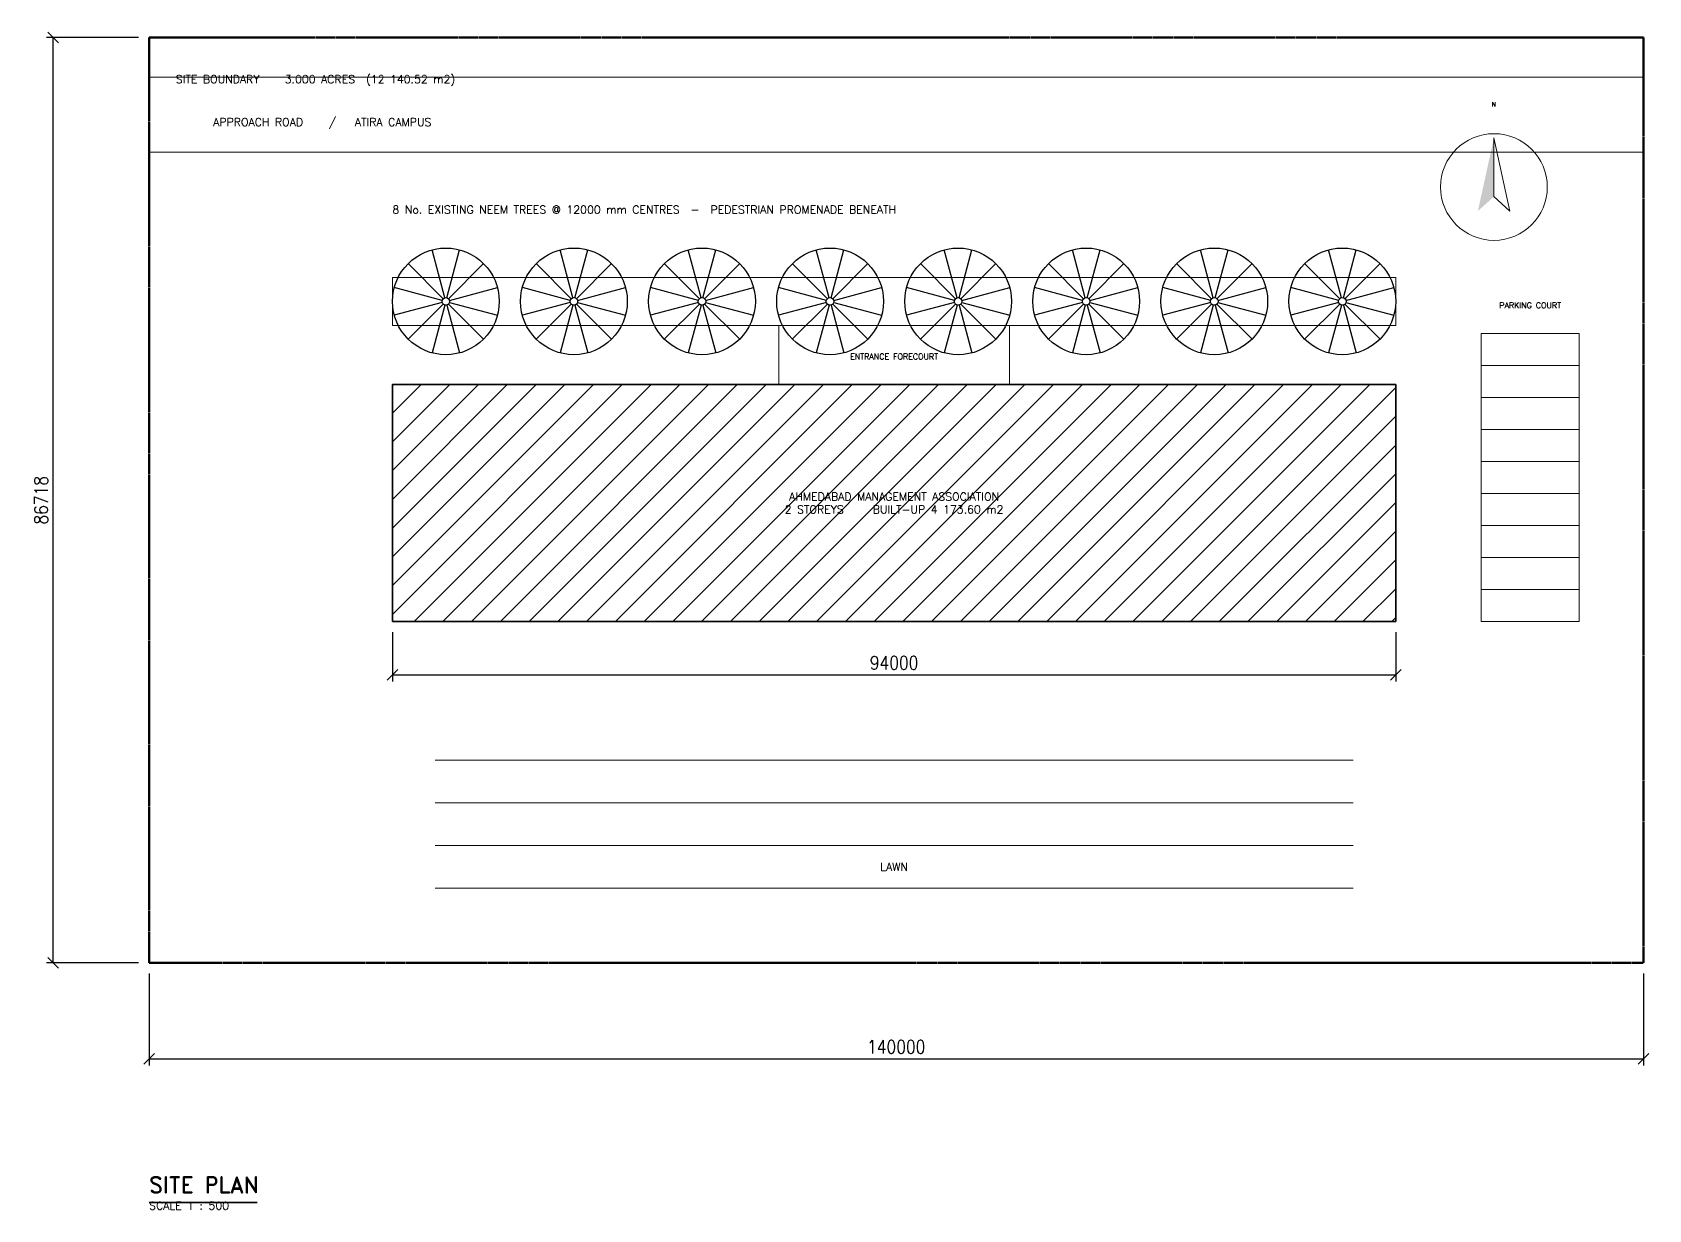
# Model space of a CAD drawing. Header units: millimetres. Extents: x -33945 to 191000, y -348875 to 205218.
# Drawn here: x -33945 to 117500, y 94875 to 205218 of the extents above; entities that cross this region are included whole.
import ezdxf
from ezdxf.enums import TextEntityAlignment as Align

# ---------------------------------------------------------------- set-up
doc = ezdxf.new("R2010")
doc.units = ezdxf.units.MM
doc.header["$LTSCALE"] = 50
doc.linetypes.add('PHANTOM', pattern=[6.35, 3.175, -0.635, 0.635, -0.635, 0.635, -0.635])
for name, color, linetype, lineweight in [('A-ANNO-DIMS', 2, 'Continuous', 13), ('A-ANNO-SYMB', 6, 'Continuous', 18), ('A-ANNO-TEXT', 7, 'Continuous', 18), ('A-ANNO-TITL', 7, 'Continuous', 35), ('A-SLAB-EDGE', 7, 'Continuous', 35), ('C-SITE-BDRY', 6, 'PHANTOM', 50), ('C-SITE-PATH', 9, 'Continuous', 18), ('C-SITE-PATT', 252, 'Continuous', 9), ('L-PLNT-TREE', 3, 'Continuous', 25)]:
    doc.layers.add(name, color=color, linetype=linetype, lineweight=lineweight)
doc.styles.add('AMA-NOTE', font='romans.shx', dxfattribs={"width": 0.85})
doc.styles.add('AMA-TITLE', font='romand.shx', dxfattribs={"width": 0.9})
doc.dimstyles.new('AMA-500', dxfattribs={"dimscale": 500, "dimtxt": 2.5, "dimasz": 2.5, "dimexe": 1.25, "dimexo": 2, "dimgap": 1, "dimtad": 1, "dimdec": 0, "dimtxsty": 'AMA-NOTE', "dimtsz": 1, "dimcen": 2.5, "dimclrd": 8, "dimclre": 8, "dimclrt": 7, "dimazin": 3, "dimtfac": 1, "dimtmove": 0, "dimatfit": 3})

msp = doc.modelspace()

# ---------------------------------------------------------------- hatches: boundary and pattern name
at = {"layer": 'A-ANNO-SYMB'}
msp.add_hatch(color=7, dxfattribs=at).paths.add_polyline_path([(103000, 195318), (101500, 188468), (103000, 189818)])
at = {"layer": 'C-SITE-PATT'}
h = msp.add_hatch(dxfattribs=at)
h.set_pattern_fill('ANSI31', scale=600)
h.paths.add_polyline_path([(-200, 150000), (93800, 150000), (93800, 172200), (-200, 172200)])

# ---------------------------------------------------------------- linework, layer by layer
at = {"layer": 'A-ANNO-SYMB'}
msp.add_lwpolyline([(103000, 195318), (104500, 188468), (103000, 189818)], close=True, dxfattribs=at)
msp.add_circle((103000, 190718), 5000, dxfattribs=at)
at = {"layer": 'A-ANNO-TITL'}
msp.add_line((-23000, 95550), (-12875, 95550), dxfattribs=at)
at = {"layer": 'A-SLAB-EDGE'}
msp.add_lwpolyline([(-200, 150000), (93800, 150000), (93800, 172200), (-200, 172200)], close=True, dxfattribs=at)
at = {"layer": 'C-SITE-BDRY'}
msp.add_lwpolyline([(-23000, 118000), (117000, 118000), (117000, 204718), (-23000, 204718)], close=True, dxfattribs=at)
at = {"layer": 'C-SITE-PATH'}
for p, q in [((-23000, 201000), (117000, 201000)), ((-23000, 194000), (117000, 194000)), ((101800, 174000), (111000, 174000)), ((101800, 171000), (111000, 171000)), ((101800, 168000), (111000, 168000)), ((101800, 165000), (111000, 165000)), ((101800, 162000), (111000, 162000)), ((101800, 159000), (111000, 159000)), ((101800, 156000), (111000, 156000)), ((101800, 153000), (111000, 153000)), ((3800, 137000), (89800, 137000)), ((3800, 133000), (89800, 133000)), ((3800, 129000), (89800, 129000)), ((3800, 125000), (89800, 125000))]:
    msp.add_line(p, q, dxfattribs=at)
for points in [[(-200, 177750), (93800, 177750), (93800, 182250), (-200, 182250)], [(36000, 172200), (57600, 172200), (57600, 177750), (36000, 177750)], [(101800, 150000), (111000, 150000), (111000, 177000), (101800, 177000)]]:
    msp.add_lwpolyline(points, close=True, dxfattribs=at)
at = {"layer": 'L-PLNT-TREE'}
for p, q in [((4709, 180338), (3506, 184830)), ((4891, 180338), (6094, 184830)), ((16709, 180338), (15506, 184830)), ((16891, 180338), (18094, 184830)), ((28709, 180338), (27506, 184830)), ((28891, 180338), (30094, 184830)), ((40709, 180338), (39506, 184830)), ((40891, 180338), (42094, 184830)), ((52709, 180338), (51506, 184830)), ((52891, 180338), (54094, 184830)), ((64709, 180338), (63506, 184830)), ((64891, 180338), (66094, 184830)), ((76709, 180338), (75506, 184830)), ((76891, 180338), (78094, 184830)), ((88709, 180338), (87506, 184830)), ((88891, 180338), (90094, 184830)), ((4553, 180247), (1264, 183536)), ((5047, 180247), (8336, 183536)), ((16553, 180247), (13264, 183536)), ((17047, 180247), (20336, 183536)), ((28553, 180247), (25264, 183536)), ((29047, 180247), (32336, 183536)), ((40553, 180247), (37264, 183536)), ((41047, 180247), (44336, 183536)), ((52553, 180247), (49264, 183536)), ((53047, 180247), (56336, 183536)), ((64553, 180247), (61264, 183536)), ((65047, 180247), (68336, 183536)), ((76553, 180247), (73264, 183536)), ((77047, 180247), (80336, 183536)), ((88553, 180247), (85264, 183536)), ((89047, 180247), (92336, 183536)), ((4462, 180091), (-30, 181294)), ((5138, 180091), (9630, 181294)), ((16462, 180091), (11970, 181294)), ((17138, 180091), (21630, 181294)), ((28462, 180091), (23970, 181294)), ((29138, 180091), (33630, 181294)), ((40462, 180091), (35970, 181294)), ((41138, 180091), (45630, 181294)), ((52462, 180091), (47970, 181294)), ((53138, 180091), (57630, 181294)), ((64462, 180091), (59970, 181294)), ((65138, 180091), (69630, 181294)), ((76462, 180091), (71970, 181294)), ((77138, 180091), (81630, 181294)), ((88462, 180091), (83970, 181294)), ((89138, 180091), (93630, 181294)), ((4462, 179909), (-30, 178706)), ((4553, 179753), (1264, 176464)), ((4709, 179662), (3506, 175170)), ((4891, 179662), (6094, 175170)), ((5047, 179753), (8336, 176464)), ((5138, 179909), (9630, 178706)), ((16462, 179909), (11970, 178706)), ((16553, 179753), (13264, 176464)), ((16709, 179662), (15506, 175170)), ((16891, 179662), (18094, 175170)), ((17047, 179753), (20336, 176464)), ((17138, 179909), (21630, 178706)), ((28462, 179909), (23970, 178706)), ((28553, 179753), (25264, 176464)), ((28709, 179662), (27506, 175170)), ((28891, 179662), (30094, 175170)), ((29047, 179753), (32336, 176464)), ((29138, 179909), (33630, 178706)), ((40462, 179909), (35970, 178706)), ((40553, 179753), (37264, 176464)), ((40709, 179662), (39506, 175170)), ((40891, 179662), (42094, 175170)), ((41047, 179753), (44336, 176464)), ((41138, 179909), (45630, 178706)), ((52462, 179909), (47970, 178706)), ((52553, 179753), (49264, 176464)), ((52709, 179662), (51506, 175170)), ((52891, 179662), (54094, 175170)), ((53047, 179753), (56336, 176464)), ((53138, 179909), (57630, 178706)), ((64462, 179909), (59970, 178706)), ((64553, 179753), (61264, 176464)), ((64709, 179662), (63506, 175170)), ((64891, 179662), (66094, 175170)), ((65047, 179753), (68336, 176464)), ((65138, 179909), (69630, 178706)), ((76462, 179909), (71970, 178706)), ((76553, 179753), (73264, 176464)), ((76709, 179662), (75506, 175170)), ((76891, 179662), (78094, 175170)), ((77047, 179753), (80336, 176464)), ((77138, 179909), (81630, 178706)), ((88462, 179909), (83970, 178706)), ((88553, 179753), (85264, 176464)), ((88709, 179662), (87506, 175170)), ((88891, 179662), (90094, 175170)), ((89047, 179753), (92336, 176464)), ((89138, 179909), (93630, 178706))]:
    msp.add_line(p, q, dxfattribs=at)
for centre, radius in [((4800, 180000), 5000), ((16800, 180000), 5000), ((28800, 180000), 5000), ((40800, 180000), 5000), ((52800, 180000), 5000), ((64800, 180000), 5000), ((76800, 180000), 5000), ((88800, 180000), 5000), ((4800, 180000), 350), ((16800, 180000), 350), ((28800, 180000), 350), ((40800, 180000), 350), ((52800, 180000), 350), ((64800, 180000), 350), ((76800, 180000), 350), ((88800, 180000), 350)]:
    msp.add_circle(centre, radius, dxfattribs=at)

# ---------------------------------------------------------------- texts
at = {"layer": 'A-ANNO-SYMB', "style": 'AMA-TITLE'}
msp.add_text('N', height=400, dxfattribs=at).set_placement((103000, 198468), align=Align.MIDDLE_CENTER)
at = {"layer": 'A-ANNO-TEXT', "style": 'AMA-NOTE'}
for s, p in [('SITE BOUNDARY   3.000 ACRES  (12 140.52 m2)', (-20500, 200218)), ('APPROACH ROAD   /   ATIRA CAMPUS', (-17000, 196200)), ('8 No. EXISTING NEEM TREES @ 12000 mm CENTRES  -  PEDESTRIAN PROMENADE BENEATH', (-200, 188000))]:
    msp.add_text(s, height=750, dxfattribs=at).set_placement(p, align=Align.BOTTOM_LEFT)
for s, p in [('PARKING COURT', (106400, 179200)), ('ENTRANCE FORECOURT', (46800, 174400))]:
    msp.add_text(s, height=540, dxfattribs=at).set_placement(p, align=Align.BOTTOM_CENTER)
for s, p in [('AHMEDABAD MANAGEMENT ASSOCIATION', (46800, 161700)), ('2 STOREYS    BUILT-UP 4 173.60 m2', (46800, 160500)), ('LAWN', (46800, 127000))]:
    msp.add_text(s, height=750, dxfattribs=at).set_placement(p, align=Align.MIDDLE_CENTER)
at = {"layer": 'A-ANNO-TITL'}
for s, height, style, p in [('SITE PLAN', 1500, 'AMA-TITLE', (-23000, 96000)), ('SCALE 1 : 500', 750, 'AMA-NOTE', (-23000, 94650))]:
    msp.add_text(s, height=height, dxfattribs=dict(at, style=style)).set_placement(p, align=Align.BOTTOM_LEFT)

# ---------------------------------------------------------------- dimensions: what is measured, and where the dimension line sits
at = {"layer": 'A-ANNO-DIMS'}
msp.add_linear_dim(base=(-32000, 118000), p1=(-23000, 118000), p2=(-23000, 204718), angle=90, dimstyle='AMA-500', dxfattribs=at).render()
for base, p1, p2 in [((-200, 145000), (-200, 150000), (93800, 150000)), ((-23000, 109000), (-23000, 118000), (117000, 118000))]:
    msp.add_linear_dim(base=base, p1=p1, p2=p2, dimstyle='AMA-500', dxfattribs=at).render()

doc.saveas('drawing.dxf')
